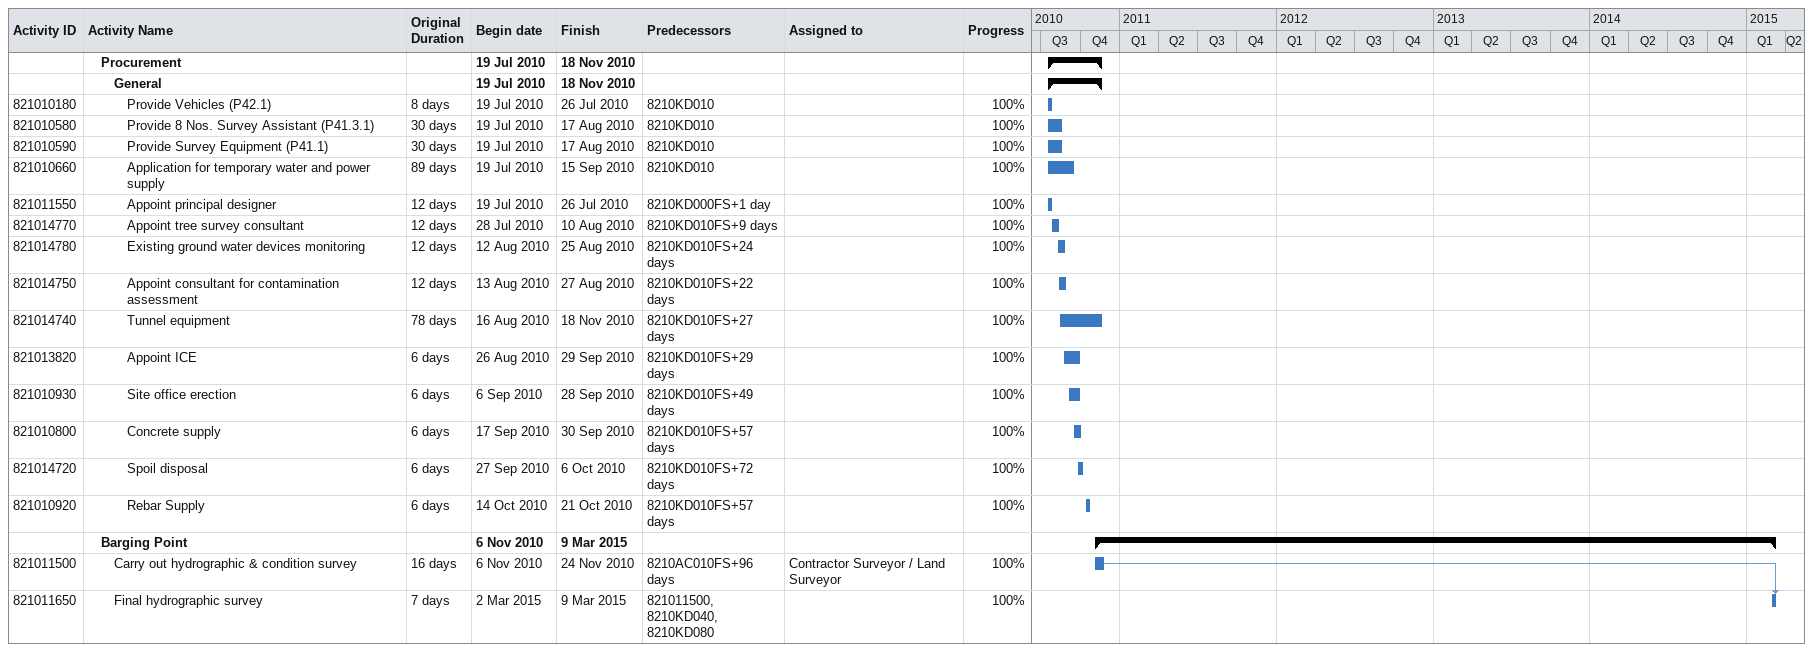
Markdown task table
| ID | Level | Task | Original duration | Start | Finish | Predecessors | Resources | % complete |
|---|---|---|---|---|---|---|---|---|
|  | 2 | **Procurement** |  | 2010-07-19 | 2010-11-18 |  |  |  |
|  | 3 | **General** |  | 2010-07-19 | 2010-11-18 |  |  |  |
| 821010180 | 4 | Provide Vehicles (P42.1) | 8d | 2010-07-19 | 2010-07-26 | 8210KD010 |  | 100 |
| 821010580 | 4 | Provide 8 Nos. Survey Assistant (P41.3.1) | 30d | 2010-07-19 | 2010-08-17 | 8210KD010 |  | 100 |
| 821010590 | 4 | Provide Survey Equipment (P41.1) | 30d | 2010-07-19 | 2010-08-17 | 8210KD010 |  | 100 |
| 821010660 | 4 | Application for temporary water and power supply | 89d | 2010-07-19 | 2010-09-15 | 8210KD010 |  | 100 |
| 821011550 | 4 | Appoint principal designer | 12d | 2010-07-19 | 2010-07-26 | 8210KD000FS+1d |  | 100 |
| 821014770 | 4 | Appoint tree survey consultant | 12d | 2010-07-28 | 2010-08-10 | 8210KD010FS+9d |  | 100 |
| 821014780 | 4 | Existing ground water devices monitoring | 12d | 2010-08-12 | 2010-08-25 | 8210KD010FS+24d |  | 100 |
| 821014750 | 4 | Appoint consultant for contamination assessment | 12d | 2010-08-13 | 2010-08-27 | 8210KD010FS+22d |  | 100 |
| 821014740 | 4 | Tunnel equipment | 78d | 2010-08-16 | 2010-11-18 | 8210KD010FS+27d |  | 100 |
| 821013820 | 4 | Appoint ICE | 6d | 2010-08-26 | 2010-09-29 | 8210KD010FS+29d |  | 100 |
| 821010930 | 4 | Site office erection | 6d | 2010-09-06 | 2010-09-28 | 8210KD010FS+49d |  | 100 |
| 821010800 | 4 | Concrete supply | 6d | 2010-09-17 | 2010-09-30 | 8210KD010FS+57d |  | 100 |
| 821014720 | 4 | Spoil disposal | 6d | 2010-09-27 | 2010-10-06 | 8210KD010FS+72d |  | 100 |
| 821010920 | 4 | Rebar Supply | 6d | 2010-10-14 | 2010-10-21 | 8210KD010FS+57d |  | 100 |
|  | 2 | **Barging Point** |  | 2010-11-06 | 2015-03-09 |  |  |  |
| 821011500 | 3 | Carry out hydrographic & condition survey | 16d | 2010-11-06 | 2010-11-24 | 8210AC010FS+96d | Contractor Surveyor / Land Surveyor | 100 |
| 821011650 | 3 | Final hydrographic survey | 7d | 2015-03-02 | 2015-03-09 | 821011500, 8210KD040, 8210KD080 |  | 100 |
